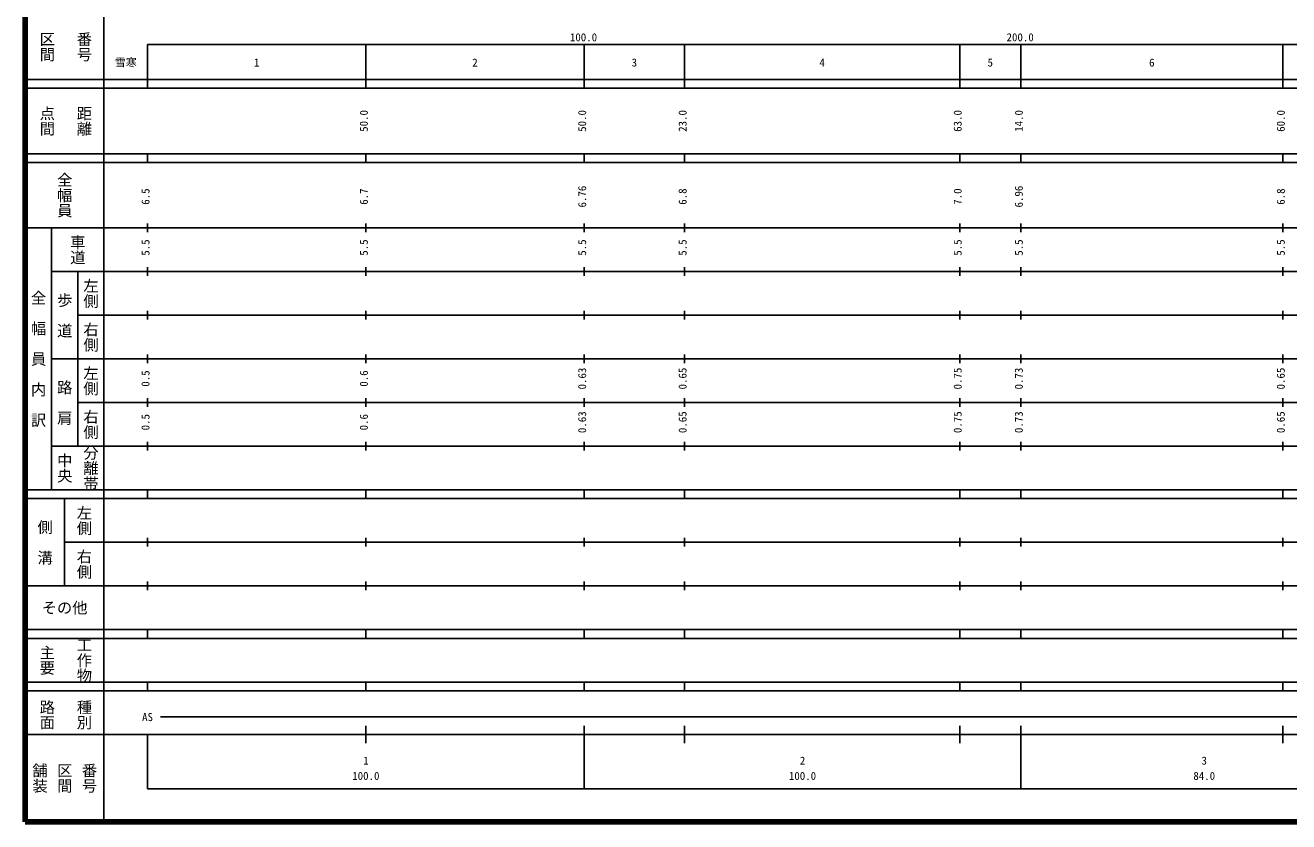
# Model space of a CAD drawing. Units: millimetres on the paper, enlarged 1000 times. Extents: x 40000 to 680000, y 20000 to 380000.
# Drawn here: x 40000 to 329355, y 20000 to 202409 of the extents above; entities that cross this region are included whole.
import ezdxf
from ezdxf.enums import TextEntityAlignment as Align

# ---------------------------------------------------------------- set-up
doc = ezdxf.new("R2010")
doc.units = ezdxf.units.MM
doc.header["$LTSCALE"] = 1000
doc.layers.add('M-TTL', color=2, linetype='Continuous', lineweight=140)
doc.layers.add('M-TTL-BAND', color=7, linetype='Continuous', lineweight=25)
doc.styles.add('@ＭＳ ゴシック', font='')
doc.styles.add('ＭＳ ゴシック', font='')
doc.styles.get('@ＭＳ ゴシック').set_extended_font_data('@MS Gothic')
doc.styles.get('ＭＳ ゴシック').set_extended_font_data('MS Gothic')

msp = doc.modelspace()

# ---------------------------------------------------------------- linework, layer by layer
at = {"layer": 'M-TTL'}
for p, q in [((40000, 380000), (40000, 20000)), ((40000, 20000), (680000, 20000))]:
    msp.add_line(p, q, dxfattribs=at)
at = {"layer": 'M-TTL-BAND'}
for p, q in [((58000, 370000), (58000, 20000)), ((68000, 198000), (579000, 198000)), ((68000, 198000), (68000, 188000)), ((118000, 188000), (118000, 198000)), ((168000, 188000), (168000, 198000)), ((191000, 188000), (191000, 198000)), ((254000, 188000), (254000, 198000)), ((268000, 188000), (268000, 198000)), ((328000, 188000), (328000, 198000)), ((40000, 190000), (579000, 190000)), ((40000, 188000), (579000, 188000)), ((40000, 173000), (579000, 173000)), ((40000, 171000), (579000, 171000)), ((68000, 171000), (68000, 173000)), ((118000, 171000), (118000, 173000)), ((168000, 171000), (168000, 173000)), ((191000, 171000), (191000, 173000)), ((254000, 171000), (254000, 173000)), ((268000, 171000), (268000, 173000)), ((328000, 171000), (328000, 173000)), ((68000, 155000), (68000, 157000)), ((118000, 155000), (118000, 157000)), ((168000, 155000), (168000, 157000)), ((191000, 155000), (191000, 157000)), ((254000, 155000), (254000, 157000)), ((268000, 155000), (268000, 157000)), ((328000, 155000), (328000, 157000)), ((40000, 156000), (579000, 156000)), ((46000, 96000), (46000, 156000)), ((46000, 146000), (579000, 146000)), ((52000, 146000), (52000, 106000)), ((68000, 145000), (68000, 147000)), ((118000, 145000), (118000, 147000)), ((168000, 145000), (168000, 147000)), ((191000, 145000), (191000, 147000)), ((254000, 145000), (254000, 147000)), ((268000, 145000), (268000, 147000)), ((328000, 145000), (328000, 147000)), ((52000, 136000), (579000, 136000)), ((68000, 135000), (68000, 137000)), ((118000, 135000), (118000, 137000)), ((168000, 135000), (168000, 137000)), ((191000, 135000), (191000, 137000)), ((254000, 135000), (254000, 137000)), ((268000, 135000), (268000, 137000)), ((328000, 135000), (328000, 137000)), ((46000, 126000), (579000, 126000)), ((68000, 125000), (68000, 127000)), ((118000, 125000), (118000, 127000)), ((168000, 125000), (168000, 127000)), ((191000, 125000), (191000, 127000)), ((254000, 125000), (254000, 127000)), ((268000, 125000), (268000, 127000)), ((328000, 125000), (328000, 127000)), ((52000, 116000), (579000, 116000)), ((68000, 115000), (68000, 117000)), ((118000, 115000), (118000, 117000)), ((168000, 115000), (168000, 117000)), ((191000, 115000), (191000, 117000)), ((254000, 115000), (254000, 117000)), ((268000, 115000), (268000, 117000)), ((328000, 115000), (328000, 117000)), ((46000, 106000), (579000, 106000)), ((68000, 105000), (68000, 107000)), ((118000, 105000), (118000, 107000)), ((168000, 105000), (168000, 107000)), ((191000, 105000), (191000, 107000)), ((254000, 105000), (254000, 107000)), ((268000, 105000), (268000, 107000)), ((328000, 105000), (328000, 107000)), ((40000, 96000), (579000, 96000)), ((68000, 94000), (68000, 96000)), ((118000, 94000), (118000, 96000)), ((168000, 94000), (168000, 96000)), ((191000, 94000), (191000, 96000)), ((254000, 94000), (254000, 96000)), ((268000, 94000), (268000, 96000)), ((328000, 94000), (328000, 96000)), ((40000, 94000), (579000, 94000)), ((49000, 94000), (49000, 74000)), ((49000, 84000), (579000, 84000)), ((68000, 83000), (68000, 85000)), ((118000, 83000), (118000, 85000)), ((168000, 83000), (168000, 85000)), ((191000, 83000), (191000, 85000)), ((254000, 83000), (254000, 85000)), ((268000, 83000), (268000, 85000)), ((328000, 83000), (328000, 85000)), ((40000, 74000), (579000, 74000)), ((68000, 73000), (68000, 75000)), ((118000, 73000), (118000, 75000)), ((168000, 73000), (168000, 75000)), ((191000, 73000), (191000, 75000)), ((254000, 73000), (254000, 75000)), ((268000, 73000), (268000, 75000)), ((328000, 73000), (328000, 75000)), ((40000, 64000), (579000, 64000)), ((68000, 62000), (68000, 64000)), ((118000, 62000), (118000, 64000)), ((168000, 62000), (168000, 64000)), ((191000, 62000), (191000, 64000)), ((254000, 62000), (254000, 64000)), ((268000, 62000), (268000, 64000)), ((328000, 62000), (328000, 64000)), ((40000, 62000), (579000, 62000)), ((40000, 52000), (579000, 52000)), ((40000, 50000), (579000, 50000)), ((68000, 50000), (68000, 52000)), ((118000, 50000), (118000, 52000)), ((168000, 50000), (168000, 52000)), ((191000, 50000), (191000, 52000)), ((254000, 50000), (254000, 52000)), ((268000, 50000), (268000, 52000)), ((328000, 50000), (328000, 52000)), ((71000, 44000), (565000, 44000)), ((118000, 38000), (118000, 42000)), ((168000, 27500), (168000, 42000)), ((191000, 38000), (191000, 42000)), ((254000, 38000), (254000, 42000)), ((268000, 27500), (268000, 42000)), ((328000, 38000), (328000, 42000)), ((40000, 40000), (579000, 40000)), ((68000, 40000), (68000, 27500)), ((68000, 27500), (579000, 27500))]:
    msp.add_line(p, q, dxfattribs=at)

# ---------------------------------------------------------------- texts
at = {"layer": 'M-TTL-BAND', "style": '@ＭＳ ゴシック'}
for s, p in [('区間', (45000, 197500)), ('番号', (53500, 197500)), ('点間', (45000, 180500)), ('距離', (53500, 180500)), ('全幅員', (49000, 163500)), ('車道', (52000, 151000)), ('左側', (55000, 141000)), ('全\u3000幅\u3000員\u3000内\u3000訳', (43000, 126000)), ('歩\u3000道', (49000, 136000)), ('右側', (55000, 131000)), ('左側', (55000, 121000)), ('路\u3000肩', (49000, 116000)), ('右側', (55000, 111000)), ('中央', (49000, 101000)), ('分離帯', (55000, 101000)), ('左側', (53500, 89000)), ('側\u3000溝', (44500, 84000)), ('右側', (53500, 79000)), ('工作物', (53500, 57000)), ('主要', (45000, 57000)), ('路面', (45000, 44500)), ('種別', (53500, 44500)), ('舗装', (43333, 30000)), ('区間', (49000, 30000)), ('番号', (54667, 30000))]:
    msp.add_text(s, height=2566, rotation=270, dxfattribs=at).set_placement(p, align=Align.MIDDLE_CENTER)
at = {"layer": 'M-TTL-BAND', "style": 'ＭＳ ゴシック'}
for s, p in [('100.0', (167844, 198195)), ('200.0', (267844, 198195)), ('雪寒', (63017, 192405)), ('1', (93000, 192405)), ('2', (143000, 192405)), ('3', (179500, 192405)), ('4', (222500, 192405)), ('5', (261000, 192405)), ('6', (298000, 192405)), ('AS', (68000, 42500)), ('1', (118000, 32523)), ('2', (218000, 32523)), ('3', (310000, 32523)), ('100.0', (118000, 29033)), ('100.0', (218000, 29033)), ('84.0', (310000, 29033))]:
    msp.add_text(s, height=1833, dxfattribs=at).set_placement(p, align=Align.BOTTOM_CENTER)
for s, p in [('50.0', (119000, 180500)), ('50.0', (169000, 180500)), ('23.0', (192000, 180500)), ('63.0', (255000, 180500)), ('14.0', (269000, 180500)), ('60.0', (329000, 180500)), ('6.76', (169000, 163174)), ('6.96', (269000, 163174)), ('6.5', (69000, 163174)), ('6.7', (119000, 163174)), ('6.8', (192000, 163174)), ('7.0', (255000, 163174)), ('6.8', (329000, 163174)), ('5.5', (69000, 151500)), ('5.5', (119000, 151500)), ('5.5', (169000, 151500)), ('5.5', (192000, 151500)), ('5.5', (255000, 151500)), ('5.5', (269000, 151500)), ('5.5', (329000, 151500)), ('0.5', (69000, 121500)), ('0.6', (119000, 121500)), ('0.63', (169000, 121500)), ('0.65', (192000, 121500)), ('0.75', (255000, 121500)), ('0.73', (269000, 121500)), ('0.65', (329000, 121500)), ('0.5', (69000, 111500)), ('0.6', (119000, 111500)), ('0.63', (169000, 111500)), ('0.65', (192000, 111500)), ('0.75', (255000, 111500)), ('0.73', (269000, 111500)), ('0.65', (329000, 111500))]:
    msp.add_text(s, height=1833, rotation=90, dxfattribs=at).set_placement(p, align=Align.BOTTOM_CENTER)
msp.add_text('その他', height=2566, dxfattribs=at).set_placement((49000, 69000), align=Align.MIDDLE_CENTER)

doc.saveas('drawing.dxf')
